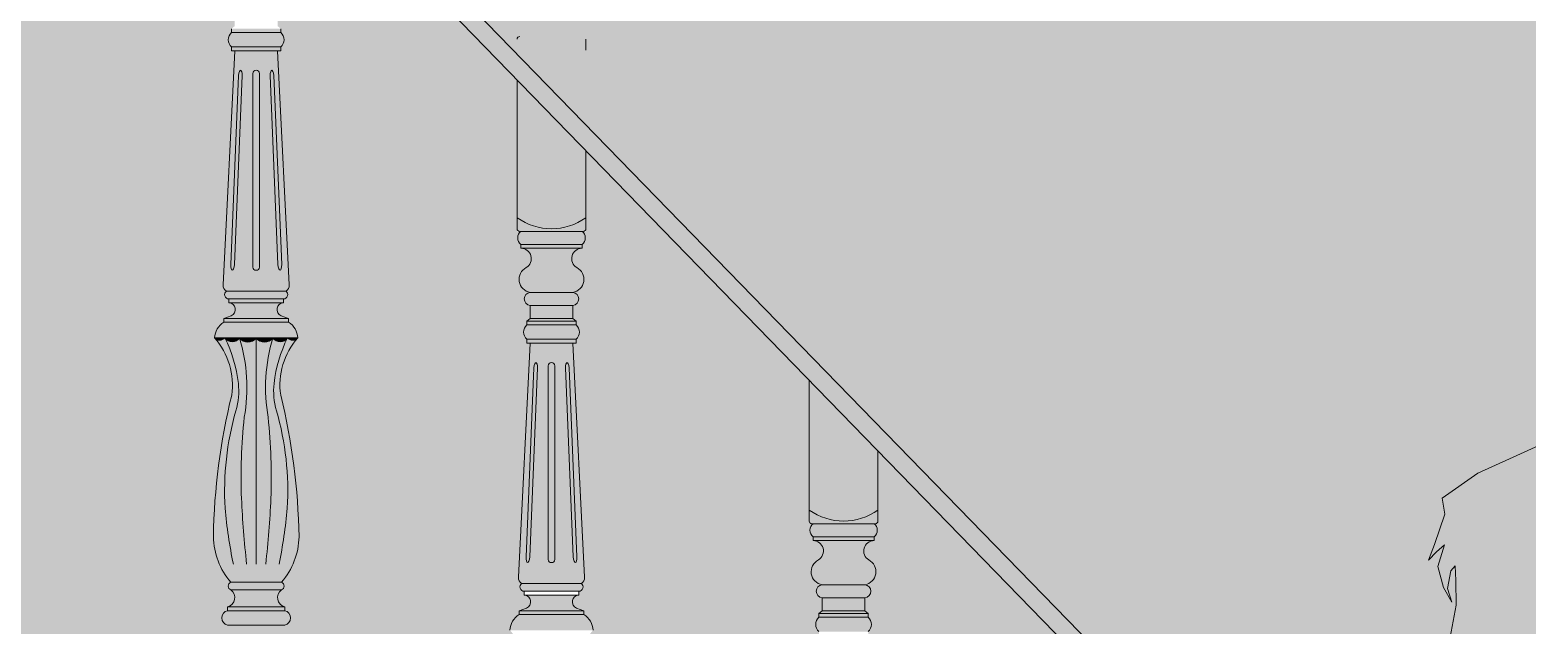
# Model space of a CAD drawing. Header units: millimetres. Extents: x -63086 to 144078, y -129912 to 13382.
# Drawn here: x 22436 to 23589, y -81997 to -81539 of the extents above; entities that cross this region are included whole.
import ezdxf

# ---------------------------------------------------------------- set-up
doc = ezdxf.new("R2010")
doc.units = ezdxf.units.MM
doc.layers.get('0').update_dxf_attribs({"lineweight": 0})
doc.layers.add('展開', color=7, linetype='Continuous', lineweight=9)
doc.layers.add('展開建具用', color=250, linetype='Continuous', lineweight=9)

# ---------------------------------------------------------------- blocks, each defined once
blk = doc.blocks.new('人物（CAD素材.com）362708f8')
at = {"color": 0, "linetype": 'ByBlock', "lineweight": -2}
blk.add_lwpolyline([(159.5, 1489.1), (154.1, 1517.9), (154.4, 1537), (154.7, 1548.3), (158, 1544.5), (160.8, 1530.9), (157.3, 1520.2), (163.8, 1531.5), (168.2, 1547.8), (163, 1564.5), (169.1, 1559), (175.3, 1552.5), (170.8, 1564.7), (162.8, 1588.1), (164.7, 1600.3), (137.2, 1619.5), (112.9, 1630.5), (90.3, 1640.9)], dxfattribs=at)

msp = doc.modelspace()

# ---------------------------------------------------------------- hatches: boundary and pattern name
at = {"layer": '展開', "ltscale": 10, "true_color": 0xfffefa}
h = msp.add_hatch(color=7, dxfattribs=at)
h.dxf.hatch_style = 1
h.paths.add_polyline_path([(24603.9614, -81193.2687), (22456.6197, -81193.2687), (23479.5963, -82243.856), (23479.5963, -82230.856), (23514.5963, -82230.856, -0.414213562), (23481.23, -82197.4898, -1), (23547.9625, -82197.4898, -0.414213562), (23514.5963, -82230.856), (23549.5963, -82230.856), (23549.5963, -82365.856), (23545.0963, -82365.856, -0.498106723), (23544.5963, -82378.856), (23544.5963, -82381.856), (23539.1793, -82381.856, 0.6902561), (23539.3313, -82395.7391, -0.730007218), (23541.0963, -82419.856, -0.485222215), (23538.0963, -82428.856), (23538.0963, -82438.856), (23540.0963, -82438.856), (23540.0963, -82441.856, -0.998715196), (23540.0963, -82451.856), (23540.0963, -82454.856), (23538.0963, -82454.856), (23547.0676, -82621.0144, -0.288479475), (23544.5963, -82625.856, -0.605941896), (23542.5963, -82637.856), (23542.5963, -82640.856), (23542.4213, -82640.856, 0.993688337), (23542.5088, -82654.6773), (23548.5963, -82657.856), (23548.5963, -82660.856, -0.28179273), (23558.5963, -82670.856, 0.279928939), (23542.9305, -82724.0675, -0.067708261), (23558.8186, -82797.7098, -0.257129416), (23536.0963, -82847.856, -0.124854202), (23540.9187, -82850.9128, -0.668459148), (23539.2872, -82854.856, 0.911131791), (23543.0963, -82867.6041), (23543.0963, -82871.856, -0.494902398), (23542.5963, -82882.856, -0.310364808), (23539.0323, -82934.7675, 0.520691509), (23544.0532, -82956.2907, -0.615620931), (23546.347, -82971.2942, -0.628855738), (23549.5963, -82972.856), (23549.5963, -83318.2687), (23553.9614, -83318.2687), (23558.9614, -83318.2687), (23558.9614, -83338.2687), (23553.9614, -83338.2687), (23553.9614, -83483.2687), (23628.9614, -83483.2687), (23628.9614, -81593.2687), (24278.9614, -81593.2687), (24278.9614, -83483.2687), (24603.9614, -83483.2687)])
h.paths.add_polyline_path([(21803.9614, -82093.2687), (21803.9614, -81193.2687), (20903.9614, -81193.2687), (20903.9614, -83483.2687), (21103.9614, -83483.2687), (21103.9614, -81593.2687), (21653.9614, -81593.2687), (21653.9614, -83483.2687), (21803.9614, -83483.2687)])
h.paths.add_polyline_path([(21803.9614, -82093.2687), (21803.9614, -83483.2687), (23385.6855, -83483.2687)])
h.paths.add_polyline_path([(22143.4803, -81369.6264, 0.219950707), (22130.3471, -81325.5599, -0.253138975), (22137.3471, -81313.5599), (22137.3471, -81310.5599), (22143.125, -81308.4619, 0.836440919), (22141.0676, -81298.5599), (22141.3471, -81298.5599), (22141.3471, -81295.5599, -0.707077339), (22139.3471, -81289.5599, -0.266936605), (22136.8555, -81285.1258), (22141.4297, -81193.2687), (21965.5733, -81193.2687, -0.02826957), (21970.2458, -81249.0558, -0.19783168), (21956.8471, -81288.5599, -0.666143593), (21956.8471, -81294.5599, 1.103693557), (21959.2663, -81310.5439, -0.822193086), (21959.3471, -81321.5599, -0.276896538), (21957.1565, -81361.1474, 0.457088822), (21961.3471, -81376.5599), (21961.3471, -81380.5599, -0.386418722), (21961.3471, -81393.5599), (21963.8471, -81393.5599), (21963.8471, -81743.2687), (21978.9614, -81743.2687), (21983.9614, -81743.2687), (21983.9614, -81763.2687), (21978.9614, -81763.2687), (21978.9614, -81968.2687), (22135.8471, -81968.2687), (22135.8471, -81618.5599), (22138.3471, -81618.5599, -0.386418722), (22138.3471, -81605.5599), (22138.3471, -81601.5599, 0.457088821), (22142.5377, -81586.1474, -0.276896538), (22140.3471, -81546.5599, -0.816063986), (22140.3471, -81535.5599), (22140.3471, -81532.5599, 0.63293171), (22142.8471, -81519.5599, -0.666143593), (22142.8471, -81513.5599, -0.19783168), (22129.4484, -81474.0558, -0.053316481)])
h.paths.add_polyline_path([(21910.8471, -81393.5599), (21913.3471, -81393.5599, -0.386418722), (21913.3471, -81380.5599), (21913.3471, -81376.5599, 0.457088821), (21917.5377, -81361.1474, -0.276896538), (21915.3471, -81321.5599, -0.816063986), (21915.3471, -81310.5599), (21915.3471, -81307.5599, 0.63293171), (21917.8471, -81294.5599, -0.666143593), (21917.8471, -81288.5599, -0.19783168), (21904.4484, -81249.0558, -0.02826957), (21909.1208, -81193.2687), (21803.9614, -81193.2687), (21803.9614, -81743.2687), (21910.8471, -81743.2687)])
h.paths.add_polyline_path([(22370.8471, -81329.5599), (22368.3471, -81329.5599), (22368.3471, -81326.5599, -0.453113965), (22368.3471, -81315.5599), (22368.3471, -81312.5599), (22370.8471, -81310.5599), (22370.8471, -81300.5599, -0.899460269), (22370.8471, -81290.5599, -0.719765596), (22367.9222, -81271.4593, 0.763217365), (22363.7359, -81256.5599), (22363.8471, -81256.5599), (22363.8471, -81253.5599, -0.498847435), (22363.8471, -81243.5599), (22360.8471, -81243.5599), (22360.8471, -81193.2687), (22183.2645, -81193.2687), (22187.8184, -81284.7182, -0.288479475), (22185.3471, -81289.5599, -0.707077339), (22183.3471, -81295.5599), (22183.3471, -81298.5599, 0.98649312), (22183.4868, -81308.8332), (22183.8641, -81309.2952), (22187.3471, -81310.5599), (22187.3471, -81313.5599, -0.253138975), (22194.3471, -81325.5599, 0.219950707), (22181.2139, -81369.6264, -0.053316481), (22195.2458, -81474.0558, -0.19783168), (22181.8471, -81513.5599, -0.666143593), (22181.8471, -81519.5599, 1.103693557), (22184.2663, -81535.5439, -0.822193086), (22184.3471, -81546.5599, -0.276896538), (22182.1565, -81586.1474, 0.457088821), (22186.3471, -81601.5599), (22186.3471, -81605.5599, -0.386418722), (22186.3471, -81618.5599), (22188.8471, -81618.5599), (22188.8471, -81968.2687), (22203.9614, -81968.2687), (22208.9614, -81968.2687), (22208.9614, -81988.2687), (22203.9614, -81988.2687), (22203.9614, -82193.2687), (22360.8471, -82193.2687), (22360.8471, -81843.5599), (22363.3471, -81843.5599, -0.386418722), (22363.3471, -81830.5599), (22363.3471, -81826.5599, 0.457088822), (22367.5377, -81811.1474, -0.276896538), (22365.3471, -81771.5599, -0.816063986), (22365.3471, -81760.5599), (22365.3471, -81757.5599, 0.63293171), (22367.8471, -81744.5599, -0.666143593), (22367.8471, -81738.5599, -0.19783168), (22354.4484, -81699.0558, -0.053316481), (22368.4803, -81594.6264, 0.219950707), (22355.3471, -81550.5599, -0.253138975), (22362.3471, -81538.5599), (22362.3471, -81535.5599), (22368.125, -81533.4619, 0.836440919), (22366.0676, -81523.5599), (22366.3471, -81523.5599), (22366.3471, -81520.5599, -0.707077339), (22364.3471, -81514.5599, -0.266936605), (22361.8555, -81510.1258)])
h.paths.add_polyline_path([(22584.8471, -81760.5599), (22590.625, -81758.4619, 0.836440919), (22588.5676, -81748.5599), (22588.8471, -81748.5599), (22588.8471, -81745.5599, -0.707077339), (22586.8471, -81739.5599, -0.266936605), (22584.3555, -81735.1258), (22593.3471, -81554.5599), (22590.8471, -81554.5599), (22590.8471, -81551.5599, -0.453113965), (22590.8471, -81540.5599), (22590.8471, -81537.5599), (22593.3471, -81535.5599), (22593.3471, -81525.5599, -0.899460269), (22593.3471, -81515.5599, -0.719765596), (22590.4222, -81496.4593, 0.763217365), (22586.2359, -81481.5599), (22586.3471, -81481.5599), (22586.3471, -81478.5599, -0.498847435), (22586.3471, -81468.5599), (22583.3471, -81468.5599), (22583.3471, -81343.4165), (22437.1453, -81193.2687), (22413.8471, -81193.2687), (22413.8471, -81243.5599), (22410.8471, -81243.5599, -0.498847435), (22410.8471, -81253.5599), (22410.8471, -81256.5599, 0.757752034), (22406.7719, -81271.4593, -0.719765596), (22403.8471, -81290.5599, -0.899460269), (22403.8471, -81300.5599), (22403.8471, -81310.5599), (22406.3471, -81312.5599), (22406.3471, -81315.5599, -0.453113965), (22406.3471, -81326.5599), (22406.3471, -81329.5599), (22403.8471, -81329.5599), (22412.8184, -81509.7182, -0.288479475), (22410.3471, -81514.5599, -0.707077339), (22408.3471, -81520.5599), (22408.3471, -81523.5599, 0.98649312), (22408.4868, -81533.8332), (22408.8641, -81534.2952), (22412.3471, -81535.5599), (22412.3471, -81538.5599, -0.253138975), (22419.3471, -81550.5599, 0.219950707), (22406.2139, -81594.6264, -0.053316481), (22420.2458, -81699.0558, -0.19783168), (22406.8471, -81738.5599, -0.666143593), (22406.8471, -81744.5599, 1.103693557), (22409.2663, -81760.5439, -0.822193086), (22409.3471, -81771.5599, -0.276896538), (22407.1565, -81811.1474, 0.457088821), (22411.3471, -81826.5599), (22411.3471, -81830.5599, -0.386418722), (22411.3471, -81843.5599), (22413.8471, -81843.5599), (22413.8471, -82193.2687), (22428.9614, -82193.2687), (22433.9614, -82193.2687), (22433.9614, -82213.2687), (22428.9614, -82213.2687), (22428.9614, -82418.2687), (22583.3471, -82418.2687), (22583.3471, -82068.5599), (22585.8471, -82068.5599, -0.386418722), (22585.8471, -82055.5599), (22585.8471, -82051.5599, 0.457088821), (22590.0377, -82036.1474, -0.276896538), (22587.8471, -81996.5599, -0.816063986), (22587.8471, -81985.5599), (22587.8471, -81982.5599, 0.63293171), (22590.3471, -81969.5599, -0.666143593), (22590.3471, -81963.5599, -0.19783168), (22576.9484, -81924.0558, -0.053316481), (22590.9803, -81819.6264, 0.219950707), (22577.8471, -81775.5599, -0.253138975), (22584.8471, -81763.5599)])
h.paths.add_polyline_path([(22818.4803, -82044.6264, 0.219950707), (22805.3471, -82000.5599, -0.253138975), (22812.3471, -81988.5599), (22812.3471, -81985.5599), (22818.125, -81983.4619, 0.836440919), (22816.0676, -81973.5599), (22816.3471, -81973.5599), (22816.3471, -81970.5599, -0.707077339), (22814.3471, -81964.5599, -0.266936605), (22811.8555, -81960.1258), (22820.8471, -81779.5599), (22818.3471, -81779.5599), (22818.3471, -81776.5599, -0.453113965), (22818.3471, -81765.5599), (22818.3471, -81762.5599), (22820.8471, -81760.5599), (22820.8471, -81750.5599, -0.899460269), (22820.8471, -81740.5599, -0.719765596), (22817.9222, -81721.4593, 0.763217365), (22813.7359, -81706.5599), (22813.8471, -81706.5599), (22813.8471, -81703.5599, -0.498847435), (22813.8471, -81693.5599), (22810.8471, -81693.5599), (22810.8471, -81577.0568), (22636.3471, -81397.847), (22636.3471, -81468.5599), (22633.3471, -81468.5599, -0.498847435), (22633.3471, -81478.5599), (22633.3471, -81481.5599, 0.757752034), (22629.2719, -81496.4593, -0.719765596), (22626.3471, -81515.5599, -0.899460269), (22626.3471, -81525.5599), (22626.3471, -81535.5599), (22628.8471, -81537.5599), (22628.8471, -81540.5599, -0.453113965), (22628.8471, -81551.5599), (22628.8471, -81554.5599), (22626.3471, -81554.5599), (22635.3184, -81734.7182, -0.288479475), (22632.8471, -81739.5599, -0.707077339), (22630.8471, -81745.5599), (22630.8471, -81748.5599, 0.98649312), (22630.9868, -81758.8332), (22631.3641, -81759.2952), (22634.8471, -81760.5599), (22634.8471, -81763.5599, -0.253138975), (22641.8471, -81775.5599, 0.219950707), (22628.7139, -81819.6264, -0.053316481), (22642.7458, -81924.0558, -0.19783168), (22629.3471, -81963.5599, -0.666143593), (22629.3471, -81969.5599, 1.103693557), (22631.7663, -81985.5439, -0.822193086), (22631.8471, -81996.5599, -0.276896538), (22629.6565, -82036.1474, 0.457088821), (22633.8471, -82051.5599), (22633.8471, -82055.5599, -0.386418722), (22633.8471, -82068.5599), (22636.3471, -82068.5599), (22636.3471, -82418.2687), (22653.9614, -82418.2687), (22658.9614, -82418.2687), (22658.9614, -82438.2687), (22653.9614, -82438.2687), (22653.9614, -82643.2687), (22810.8471, -82643.2687), (22810.8471, -82293.5599), (22813.3471, -82293.5599, -0.386418722), (22813.3471, -82280.5599), (22813.3471, -82276.5599, 0.457088822), (22817.5377, -82261.1474, -0.276896538), (22815.3471, -82221.5599, -0.816063986), (22815.3471, -82210.5599), (22815.3471, -82207.5599, 0.63293171), (22817.8471, -82194.5599, -0.666143593), (22817.8471, -82188.5599, -0.19783168), (22804.4484, -82149.0558, -0.053316481)], flags=17)
h.paths.add_polyline_path([(22859.3471, -82221.5599, -0.276896538), (22857.1565, -82261.1474, 0.457088821), (22861.3471, -82276.5599), (22861.3471, -82280.5599, -0.386418722), (22861.3471, -82293.5599), (22863.8471, -82293.5599), (22863.8471, -82643.2687), (22878.9614, -82643.2687), (22883.9614, -82643.2687), (22883.9614, -82663.2687), (22878.9614, -82663.2687), (22878.9614, -82868.2687), (23035.8471, -82868.2687), (23035.8471, -82518.5599), (23038.3471, -82518.5599, -0.386418722), (23038.3471, -82505.5599), (23038.3471, -82501.5599, 0.457088821), (23042.5377, -82486.1474, -0.276896538), (23040.3471, -82446.5599, -0.816063986), (23040.3471, -82435.5599), (23040.3471, -82432.5599, 0.63293171), (23042.8471, -82419.5599, -0.666143593), (23042.8471, -82413.5599, -0.19783168), (23029.4484, -82374.0558, -0.053316481), (23043.4803, -82269.6264, 0.219950707), (23030.3471, -82225.5599, -0.253138975), (23037.3471, -82213.5599), (23037.3471, -82210.5599), (23043.125, -82208.4619, 0.836440919), (23041.0676, -82198.5599), (23041.3471, -82198.5599), (23041.3471, -82195.5599, -0.707077339), (23039.3471, -82189.5599, -0.266936605), (23036.8555, -82185.1258), (23045.8471, -82004.5599), (23043.3471, -82004.5599), (23043.3471, -82001.5599, -0.453113965), (23043.3471, -81990.5599), (23043.3471, -81987.5599), (23045.8471, -81985.5599), (23045.8471, -81975.5599, -0.899460269), (23045.8471, -81965.5599, -0.719765596), (23042.9222, -81946.4593, 0.763217365), (23038.7359, -81931.5599), (23038.8471, -81931.5599), (23038.8471, -81928.5599, -0.498847435), (23038.8471, -81918.5599), (23035.8471, -81918.5599), (23035.8471, -81808.1297), (22863.8471, -81631.4873), (22863.8471, -81693.5599), (22860.8471, -81693.5599, -0.498847435), (22860.8471, -81703.5599), (22860.8471, -81706.5599, 0.757752034), (22856.7719, -81721.4593, -0.719765596), (22853.8471, -81740.5599, -0.899460269), (22853.8471, -81750.5599), (22853.8471, -81760.5599), (22856.3471, -81762.5599), (22856.3471, -81765.5599, -0.453113965), (22856.3471, -81776.5599), (22856.3471, -81779.5599), (22853.8471, -81779.5599), (22862.8184, -81959.7182, -0.288479475), (22860.3471, -81964.5599, -0.707077339), (22858.3471, -81970.5599), (22858.3471, -81973.5599, 0.98649312), (22858.4868, -81983.8332), (22858.8641, -81984.2952), (22862.3471, -81985.5599), (22862.3471, -81988.5599, -0.253138975), (22869.3471, -82000.5599, 0.219950707), (22856.2139, -82044.6264, -0.053316481), (22870.2458, -82149.0558, -0.19783168), (22856.8471, -82188.5599, -0.666143593), (22856.8471, -82194.5599, 1.103693557), (22859.2663, -82210.5439, -0.822193086)], flags=17)
h.paths.add_polyline_path([(23255.3471, -82450.5599, -0.253138975), (23262.3471, -82438.5599), (23262.3471, -82435.5599), (23268.125, -82433.4619, 0.836440919), (23266.0676, -82423.5599), (23266.3471, -82423.5599), (23266.3471, -82420.5599, -0.707077339), (23264.3471, -82414.5599, -0.266936605), (23261.8555, -82410.1258), (23270.8471, -82229.5599), (23268.3471, -82229.5599), (23268.3471, -82226.5599, -0.453113965), (23268.3471, -82215.5599), (23268.3471, -82212.5599), (23270.8471, -82210.5599), (23270.8471, -82200.5599, -0.899460269), (23270.8471, -82190.5599, -0.719765596), (23267.9222, -82171.4593, 0.763217365), (23263.7359, -82156.5599), (23263.8471, -82156.5599), (23263.8471, -82153.5599, -0.498847435), (23263.8471, -82143.5599), (23260.8471, -82143.5599), (23260.8471, -82039.2026), (23088.8471, -81862.5602), (23088.8471, -81918.5599), (23085.8471, -81918.5599, -0.498847435), (23085.8471, -81928.5599), (23085.8471, -81931.5599, 0.757752034), (23081.7719, -81946.4593, -0.719765596), (23078.8471, -81965.5599, -0.899460269), (23078.8471, -81975.5599), (23078.8471, -81985.5599), (23081.3471, -81987.5599), (23081.3471, -81990.5599, -0.453113965), (23081.3471, -82001.5599), (23081.3471, -82004.5599), (23078.8471, -82004.5599), (23087.8184, -82184.7182, -0.288479475), (23085.3471, -82189.5599, -0.707077339), (23083.3471, -82195.5599), (23083.3471, -82198.5599, 0.98649312), (23083.4868, -82208.8332), (23083.8641, -82209.2952), (23087.3471, -82210.5599), (23087.3471, -82213.5599, -0.253138975), (23094.3471, -82225.5599, 0.219950707), (23081.2139, -82269.6264, -0.053316481), (23095.2458, -82374.0558, -0.19783168), (23081.8471, -82413.5599, -0.666143593), (23081.8471, -82419.5599, 1.103693557), (23084.2663, -82435.5439, -0.822193086), (23084.3471, -82446.5599, -0.276896538), (23082.1565, -82486.1474, 0.457088821), (23086.3471, -82501.5599), (23086.3471, -82505.5599, -0.386418722), (23086.3471, -82518.5599), (23088.8471, -82518.5599), (23088.8471, -82868.2687), (23103.9614, -82868.2687), (23108.9614, -82868.2687), (23108.9614, -82888.2687), (23103.9614, -82888.2687), (23103.9614, -83093.2687), (23260.8471, -83093.2687), (23260.8471, -82743.5599), (23263.3471, -82743.5599, -0.386418722), (23263.3471, -82730.5599), (23263.3471, -82726.5599, 0.457088821), (23267.5377, -82711.1474, -0.276896538), (23265.3471, -82671.5599, -0.816063986), (23265.3471, -82660.5599), (23265.3471, -82657.5599, 0.63293171), (23267.8471, -82644.5599, -0.666143593), (23267.8471, -82638.5599, -0.19783168), (23254.4484, -82599.0558, -0.053316481), (23268.4803, -82494.6264, 0.219950707)], flags=17)
h.paths.add_polyline_path([(23558.5963, -82670.856, 0.346647094), (23545.429, -82660.4805), (23480.5963, -82657.856), (23489.6163, -82654.0243, 0.807023481), (23486.5963, -82640.856), (23486.5963, -82637.856, -0.605941896), (23484.5963, -82625.856, -0.269179165), (23482.1053, -82621.3793), (23491.0963, -82454.856), (23489.0963, -82454.856), (23489.0963, -82451.856, -0.998715196), (23489.0963, -82441.856), (23489.0963, -82438.856), (23491.0963, -82438.856), (23491.0963, -82428.856, -0.485222215), (23488.0963, -82419.856, -0.730007218), (23489.8613, -82395.7391, 0.6902561), (23490.0133, -82381.856), (23484.5963, -82381.856), (23484.5963, -82378.856, -0.539979529), (23482.9513, -82365.3271, -0.653443084), (23479.5963, -82363.856), (23479.5963, -82263.856), (23313.8471, -82093.6331), (23313.8471, -82143.5599), (23310.8471, -82143.5599, -0.498847435), (23310.8471, -82153.5599), (23310.8471, -82156.5599, 0.757752034), (23306.7719, -82171.4593, -0.719765596), (23303.8471, -82190.5599, -0.899460269), (23303.8471, -82200.5599), (23303.8471, -82210.5599), (23306.3471, -82212.5599), (23306.3471, -82215.5599, -0.453113965), (23306.3471, -82226.5599), (23306.3471, -82229.5599), (23303.8471, -82229.5599), (23312.8184, -82409.7182, -0.288479475), (23310.3471, -82414.5599, -0.707077339), (23308.3471, -82420.5599), (23308.3471, -82423.5599, 0.98649312), (23308.4868, -82433.8332), (23308.8641, -82434.2952), (23312.3471, -82435.5599), (23312.3471, -82438.5599, -0.253138975), (23319.3471, -82450.5599, 0.219950707), (23306.2139, -82494.6264, -0.053316481), (23320.2458, -82599.0558, -0.19783168), (23306.8471, -82638.5599, -0.666143593), (23306.8471, -82644.5599, 1.103693557), (23309.2663, -82660.5439, -0.822193086), (23309.3471, -82671.5599, -0.276896538), (23307.1565, -82711.1474, 0.457088821), (23311.3471, -82726.5599), (23311.3471, -82730.5599, -0.386418722), (23311.3471, -82743.5599), (23313.8471, -82743.5599), (23313.8471, -83093.2687), (23328.9614, -83093.2687), (23333.9614, -83093.2687), (23333.9614, -83113.2687), (23328.9614, -83113.2687), (23328.9614, -83318.2687), (23479.5963, -83318.2687), (23479.5963, -82970.856), (23483.5963, -82970.856, -0.526090252), (23484.0963, -82956.856), (23484.0963, -82952.856, 0.414290206), (23490.1603, -82934.7675, -0.310364808), (23486.5963, -82882.856, -0.494902398), (23486.0963, -82871.856), (23486.0963, -82867.6041, 0.911131791), (23489.9054, -82854.856, -0.668459148), (23488.2739, -82850.9128, -0.124854202), (23493.0963, -82847.856), (23536.0963, -82847.856, 0.256708354), (23558.8255, -82797.7997, 0.067789294), (23542.9305, -82724.0675, -0.279928939)], flags=17)
at = {"layer": '展開建具用', "ltscale": 10, "true_color": 0xeeb97c, "transparency": 33554687}
h = msp.add_hatch(color=31, dxfattribs=at)
h.dxf.hatch_style = 1
h.paths.add_polyline_path([(22456.6197, -81193.2687), (22437.1453, -81193.2687), (23479.5963, -82263.856), (23479.5963, -82243.856)])
at = {"layer": '展開建具用', "ltscale": 10, "true_color": 0xe9a353, "transparency": 33554687}
h = msp.add_hatch(color=33, dxfattribs=at)
h.dxf.hatch_style = 1
h.paths.add_polyline_path([(22628.8471, -81537.5599), (22590.8471, -81537.5599), (22590.8471, -81540.5599), (22628.8471, -81540.5599)])
h = msp.add_hatch(color=33, dxfattribs=at)
h.dxf.hatch_style = 1
h.paths.add_polyline_path([(22628.8471, -81540.5599), (22590.8471, -81540.5599, 0.453113965), (22590.8471, -81551.5599), (22628.8471, -81551.5599, 0.453113965)])
h = msp.add_hatch(color=33, dxfattribs=at)
h.dxf.hatch_style = 1
h.paths.add_polyline_path([(22628.8471, -81551.5599), (22590.8471, -81551.5599), (22590.8471, -81554.5599), (22628.8471, -81554.5599)])
h = msp.add_hatch(color=33, dxfattribs=at)
h.dxf.hatch_style = 1
h.paths.add_polyline_path([(22626.3471, -81554.5599), (22593.3471, -81554.5599), (22584.3758, -81734.7182, 0.288479475), (22586.8471, -81739.5599), (22632.8471, -81739.5599, 0.288479475), (22635.3184, -81734.7182)])
edge = h.paths.add_edge_path(flags=16)
edge.add_ellipse((22627.8575, -81717.3669), major_axis=(-0.4614, 6.1685), ratio=0.251565095, start_angle=105.095602, end_angle=254.0677203, ccw=False)
edge.add_line((22626.4794, -81719.0855), (22620.5697, -81573.7102))
edge.add_ellipse((22622.4828, -81579.2374), major_axis=(-0.7234, 9.623), ratio=0.19097604, start_angle=-54.7686066, end_angle=54.1253524, ccw=False)
edge.add_line((22623.5666, -81573.5733), (22629.4763, -81718.9486))
h.paths.add_polyline_path([(22607.3471, -81721.0599), (22607.3471, -81572.0599, -1), (22612.3471, -81572.0599), (22612.3471, -81721.0599, -1)], flags=16)
edge = h.paths.add_edge_path(flags=16)
edge.add_ellipse((22591.8367, -81717.3669), major_axis=(0.4614, 6.1685), ratio=0.251565095, start_angle=105.9322797, end_angle=254.904398, ccw=False)
edge.add_line((22590.2178, -81718.9486), (22596.1276, -81573.5733))
edge.add_ellipse((22597.2114, -81579.2374), major_axis=(0.7234, 9.623), ratio=0.19097604, start_angle=305.8746476, end_angle=414.7686066, ccw=False)
edge.add_line((22599.1244, -81573.7102), (22593.2147, -81719.0855))
h = msp.add_hatch(color=33, dxfattribs=at)
h.dxf.hatch_style = 1
edge = h.paths.add_edge_path()
edge.add_ellipse((22597.2114, -81579.2374), major_axis=(0.7234, 9.623), ratio=0.19097604, start_angle=305.8746476, end_angle=414.7686066)
edge.add_line((22596.1276, -81573.5733), (22590.2178, -81718.9486))
edge.add_ellipse((22591.8367, -81717.3669), major_axis=(0.4614, 6.1685), ratio=0.251565095, start_angle=105.9322797, end_angle=254.904398)
edge.add_line((22593.2147, -81719.0855), (22599.1244, -81573.7102))
h = msp.add_hatch(color=33, dxfattribs=at)
h.dxf.hatch_style = 1
h.paths.add_polyline_path([(22612.3471, -81572.0599, 1), (22607.3471, -81572.0599), (22607.3471, -81721.0599, 1), (22612.3471, -81721.0599)])
h = msp.add_hatch(color=33, dxfattribs=at)
h.dxf.hatch_style = 1
edge = h.paths.add_edge_path()
edge.add_ellipse((22622.4828, -81579.2374), major_axis=(-0.7234, 9.623), ratio=0.19097604, start_angle=-54.7686066, end_angle=54.1253524)
edge.add_line((22620.5697, -81573.7102), (22626.4794, -81719.0855))
edge.add_ellipse((22627.8575, -81717.3669), major_axis=(-0.4614, 6.1685), ratio=0.251565095, start_angle=105.095602, end_angle=254.0677203)
edge.add_line((22629.4763, -81718.9486), (22623.5666, -81573.5733))
h = msp.add_hatch(color=33, dxfattribs=at)
h.dxf.hatch_style = 1
h.paths.add_polyline_path([(22863.8471, -81631.4873), (22810.8471, -81577.0568), (22810.8471, -81683.0459, 0.321280105), (22863.8471, -81683.0459)])
h = msp.add_hatch(color=33, dxfattribs=at)
h.dxf.hatch_style = 1
h.paths.add_polyline_path([(22810.8471, -81683.0459), (22810.8471, -81691.5599, 0.414213562), (22812.8471, -81693.5599), (22861.8471, -81693.5599, 0.414213562), (22863.8471, -81691.5599), (22863.8471, -81683.0459, -0.321280105)])
h = msp.add_hatch(color=33, dxfattribs=at)
h.dxf.hatch_style = 1
h.paths.add_polyline_path([(22860.8471, -81693.5599), (22813.8471, -81693.5599, 0.498847435), (22813.8471, -81703.5599), (22860.8471, -81703.5599, 0.498847435)])
h = msp.add_hatch(color=33, dxfattribs=at)
h.dxf.hatch_style = 1
h.paths.add_polyline_path([(22856.7719, -81721.4593, -0.757752034), (22860.8471, -81706.5599), (22813.8471, -81706.5599, -0.757752034), (22817.9222, -81721.4593, 0.719765596), (22820.8471, -81740.5599), (22853.8471, -81740.5599, 0.719765596)])
h = msp.add_hatch(color=33, dxfattribs=at)
h.dxf.hatch_style = 1
h.paths.add_polyline_path([(22860.8471, -81703.5599), (22813.8471, -81703.5599), (22813.8471, -81706.5599), (22860.8471, -81706.5599)])
at = {"layer": '展開建具用', "ltscale": 10, "true_color": 0x9c5e31, "transparency": 33554687}
h = msp.add_hatch(dxfattribs=at)
h.set_pattern_fill('AR-RROOF', color=25, scale=0.46)
h.set_pattern_definition([(0, (702.821, -322.418), (25.7048, 11.684), [175.26, -23.368, 58.42, -11.684]), (0, (718.36, -316.576), (-11.684, 15.53972), [35.052, -3.85572, 70.104, -8.763]), (0, (708.663, -312.486), (60.7568, 7.82828), [93.472, -16.3576, 46.736, -11.684])])
h.paths.add_polyline_path([(21983.9614, -81743.2687), (21978.9614, -81743.2687), (21962.8863, -81743.2687, -0.137458105), (21961.8471, -81743.5599), (21912.8471, -81743.5599, -0.137458105), (21911.8078, -81743.2687), (21803.9614, -81743.2687), (21803.9614, -81763.2687), (21983.9614, -81763.2687)])
h.paths.add_polyline_path([(22208.9614, -81968.2687), (22203.9614, -81968.2687), (22187.8863, -81968.2687, -0.137458105), (22186.8471, -81968.5599), (22137.8471, -81968.5599, -0.137458105), (22136.8078, -81968.2687), (21978.9614, -81968.2687), (21978.9614, -81988.2687), (22208.9614, -81988.2687)])
h.paths.add_polyline_path([(22433.9614, -82193.2687), (22428.9614, -82193.2687), (22412.8863, -82193.2687, -0.137458105), (22411.8471, -82193.5599), (22362.8471, -82193.5599, -0.137458105), (22361.8078, -82193.2687), (22203.9614, -82193.2687), (22203.9614, -82213.2687), (22433.9614, -82213.2687)])
h.paths.add_polyline_path([(22658.9614, -82418.2687), (22653.9614, -82418.2687), (22635.3863, -82418.2687, -0.137458105), (22634.3471, -82418.5599), (22585.3471, -82418.5599, -0.137458105), (22584.3078, -82418.2687), (22428.9614, -82418.2687), (22428.9614, -82438.2687), (22658.9614, -82438.2687)])
h.paths.add_polyline_path([(22883.9614, -82643.2687), (22878.9614, -82643.2687), (22862.8863, -82643.2687, -0.137458105), (22861.8471, -82643.5599), (22812.8471, -82643.5599, -0.137458105), (22811.8078, -82643.2687), (22653.9614, -82643.2687), (22653.9614, -82663.2687), (22883.9614, -82663.2687)])
h.paths.add_polyline_path([(23108.9614, -82868.2687), (23103.9614, -82868.2687), (23087.8863, -82868.2687, -0.137458105), (23086.8471, -82868.5599), (23037.8471, -82868.5599, -0.137458105), (23036.8078, -82868.2687), (22878.9614, -82868.2687), (22878.9614, -82888.2687), (23108.9614, -82888.2687)])
h.paths.add_polyline_path([(23333.9614, -83093.2687), (23328.9614, -83093.2687), (23312.8863, -83093.2687, -0.137458105), (23311.8471, -83093.5599), (23262.8471, -83093.5599, -0.137458105), (23261.8078, -83093.2687), (23103.9614, -83093.2687), (23103.9614, -83113.2687), (23333.9614, -83113.2687)])
h.paths.add_polyline_path([(23558.9614, -83318.2687), (23553.9614, -83318.2687), (23328.9614, -83318.2687), (23328.9614, -83338.2687), (23558.9614, -83338.2687)])
at = {"layer": '展開建具用', "ltscale": 10, "true_color": 0xe9a353, "transparency": 33554687}
h = msp.add_hatch(color=33, dxfattribs=at)
h.dxf.hatch_style = 1
h.paths.add_polyline_path([(22632.8471, -81739.5599), (22586.8471, -81739.5599, 0.707077339), (22588.8471, -81745.5599), (22630.8471, -81745.5599, 0.707077339)])
h = msp.add_hatch(color=33, dxfattribs=at)
h.dxf.hatch_style = 1
h.paths.add_polyline_path([(22630.8471, -81745.5599), (22588.8471, -81745.5599), (22588.8471, -81748.5599), (22630.8471, -81748.5599)])
h = msp.add_hatch(color=33, dxfattribs=at)
h.dxf.hatch_style = 1
h.paths.add_polyline_path([(22853.8471, -81740.5599), (22820.8471, -81740.5599, 0.899460269), (22820.8471, -81750.5599), (22853.8471, -81750.5599, 0.899460269)])
h = msp.add_hatch(color=33, dxfattribs=at)
h.dxf.hatch_style = 1
h.paths.add_polyline_path([(22630.8471, -81748.5599), (22588.8471, -81748.5599, -0.81358698), (22590.625, -81758.4619), (22584.8471, -81760.5599), (22634.8471, -81760.5599), (22629.0692, -81758.4619, -0.81358698)])
h = msp.add_hatch(color=33, dxfattribs=at)
h.dxf.hatch_style = 1
h.paths.add_polyline_path([(22853.8471, -81750.5599), (22820.8471, -81750.5599), (22820.8471, -81760.5599), (22853.8471, -81760.5599)])
h = msp.add_hatch(color=33, dxfattribs=at)
h.dxf.hatch_style = 1
h.paths.add_polyline_path([(22634.8471, -81763.5599), (22584.8471, -81763.5599, 0.253138975), (22577.8471, -81775.5599), (22641.8471, -81775.5599, 0.253138975)])
h = msp.add_hatch(color=33, dxfattribs=at)
h.dxf.hatch_style = 1
h.paths.add_polyline_path([(22634.8471, -81760.5599), (22584.8471, -81760.5599), (22584.8471, -81763.5599), (22634.8471, -81763.5599)])
h = msp.add_hatch(color=33, dxfattribs=at)
h.dxf.hatch_style = 1
h.paths.add_polyline_path([(22856.3471, -81765.5599), (22818.3471, -81765.5599, 0.453113965), (22818.3471, -81776.5599), (22856.3471, -81776.5599, 0.453113965)])
h = msp.add_hatch(color=33, dxfattribs=at)
h.dxf.hatch_style = 1
h.paths.add_polyline_path([(22853.8471, -81760.5599), (22820.8471, -81760.5599), (22818.3471, -81762.5599), (22856.3471, -81762.5599)])
h = msp.add_hatch(color=33, dxfattribs=at)
h.dxf.hatch_style = 1
h.paths.add_polyline_path([(22856.3471, -81762.5599), (22818.3471, -81762.5599), (22818.3471, -81765.5599), (22856.3471, -81765.5599)])
h = msp.add_hatch(color=33, dxfattribs=at)
h.dxf.hatch_style = 1
h.paths.add_polyline_path([(22622.731, -81775.5599, -0.522094305), (22609.8471, -81775.5599, -0.522094305), (22596.9631, -81775.5599, -0.554947577), (22585.7382, -81775.5599, -0.447857119), (22577.8471, -81775.5599, -0.219950707), (22590.9803, -81819.6264, 0.055596401), (22576.8471, -81928.5599, 0.176543359), (22590.3471, -81963.5599), (22629.3471, -81963.5599, 0.176543359), (22642.8471, -81928.5599, 0.055596401), (22628.7139, -81819.6264, -0.219950707), (22641.8471, -81775.5599, -0.447857119), (22633.9559, -81775.5599, -0.554947577)])
h = msp.add_hatch(color=33, dxfattribs=at)
h.dxf.hatch_style = 1
h.paths.add_polyline_path([(22585.7382, -81775.5599), (22577.8471, -81775.5599, 0.447857119)], flags=17)
h = msp.add_hatch(color=33, dxfattribs=at)
h.dxf.hatch_style = 1
h.paths.add_polyline_path([(22596.9631, -81775.5599), (22585.7382, -81775.5599, 0.554947577)], flags=17)
h = msp.add_hatch(color=33, dxfattribs=at)
h.dxf.hatch_style = 1
h.paths.add_polyline_path([(22609.8471, -81775.5599), (22596.9631, -81775.5599, 0.522094305)], flags=17)
h = msp.add_hatch(color=33, dxfattribs=at)
h.dxf.hatch_style = 1
h.paths.add_polyline_path([(22622.731, -81775.5599), (22609.8471, -81775.5599, 0.522094305)], flags=17)
h = msp.add_hatch(color=33, dxfattribs=at)
h.dxf.hatch_style = 1
h.paths.add_polyline_path([(22633.9559, -81775.5599), (22622.731, -81775.5599, 0.554947577)], flags=17)
h = msp.add_hatch(color=33, dxfattribs=at)
h.dxf.hatch_style = 1
h.paths.add_polyline_path([(22641.8471, -81775.5599), (22633.9559, -81775.5599, 0.447857119)], flags=17)
h = msp.add_hatch(color=33, dxfattribs=at)
h.dxf.hatch_style = 1
h.paths.add_polyline_path([(22853.8471, -81779.5599), (22820.8471, -81779.5599), (22811.8758, -81959.7182, 0.288479475), (22814.3471, -81964.5599), (22860.3471, -81964.5599, 0.288479475), (22862.8184, -81959.7182)])
h.paths.add_polyline_path([(22834.8471, -81946.0599), (22834.8471, -81797.0599, -1), (22839.8471, -81797.0599), (22839.8471, -81946.0599, -1)], flags=16)
edge = h.paths.add_edge_path(flags=16)
edge.add_ellipse((22855.3575, -81942.3669), major_axis=(-0.4614, 6.1685), ratio=0.251565095, start_angle=105.095602, end_angle=254.0677203, ccw=False)
edge.add_line((22853.9794, -81944.0855), (22848.0697, -81798.7102))
edge.add_ellipse((22849.9828, -81804.2374), major_axis=(-0.7234, 9.623), ratio=0.19097604, start_angle=-54.7686066, end_angle=54.1253524, ccw=False)
edge.add_line((22851.0666, -81798.5733), (22856.9763, -81943.9486))
edge = h.paths.add_edge_path(flags=16)
edge.add_ellipse((22819.3367, -81942.3669), major_axis=(0.4614, 6.1685), ratio=0.251565095, start_angle=105.9322797, end_angle=254.904398, ccw=False)
edge.add_line((22817.7178, -81943.9486), (22823.6276, -81798.5733))
edge.add_ellipse((22824.7114, -81804.2374), major_axis=(0.7234, 9.623), ratio=0.19097604, start_angle=305.8746476, end_angle=414.7686066, ccw=False)
edge.add_line((22826.6244, -81798.7102), (22820.7147, -81944.0855))
h = msp.add_hatch(color=33, dxfattribs=at)
h.dxf.hatch_style = 1
h.paths.add_polyline_path([(22856.3471, -81776.5599), (22818.3471, -81776.5599), (22818.3471, -81779.5599), (22856.3471, -81779.5599)])
h = msp.add_hatch(color=33, dxfattribs=at)
h.dxf.hatch_style = 1
edge = h.paths.add_edge_path()
edge.add_ellipse((22824.7114, -81804.2374), major_axis=(0.7234, 9.623), ratio=0.19097604, start_angle=305.8746476, end_angle=414.7686066)
edge.add_line((22823.6276, -81798.5733), (22817.7178, -81943.9486))
edge.add_ellipse((22819.3367, -81942.3669), major_axis=(0.4614, 6.1685), ratio=0.251565095, start_angle=105.9322797, end_angle=254.904398)
edge.add_line((22820.7147, -81944.0855), (22826.6244, -81798.7102))
h = msp.add_hatch(color=33, dxfattribs=at)
h.dxf.hatch_style = 1
h.paths.add_polyline_path([(22839.8471, -81797.0599, 1), (22834.8471, -81797.0599), (22834.8471, -81946.0599, 1), (22839.8471, -81946.0599)])
h = msp.add_hatch(color=33, dxfattribs=at)
h.dxf.hatch_style = 1
edge = h.paths.add_edge_path()
edge.add_ellipse((22849.9828, -81804.2374), major_axis=(-0.7234, 9.623), ratio=0.19097604, start_angle=-54.7686066, end_angle=54.1253524)
edge.add_line((22848.0697, -81798.7102), (22853.9794, -81944.0855))
edge.add_ellipse((22855.3575, -81942.3669), major_axis=(-0.4614, 6.1685), ratio=0.251565095, start_angle=105.095602, end_angle=254.0677203)
edge.add_line((22856.9763, -81943.9486), (22851.0666, -81798.5733))
h = msp.add_hatch(color=33, dxfattribs=at)
h.dxf.hatch_style = 1
h.paths.add_polyline_path([(23088.8471, -81862.5602), (23035.8471, -81808.1297), (23035.8471, -81908.0459, 0.321280105), (23088.8471, -81908.0459)])
h = msp.add_hatch(color=33, dxfattribs=at)
h.dxf.hatch_style = 1
h.paths.add_polyline_path([(23035.8471, -81908.0459), (23035.8471, -81916.5599, 0.414213562), (23037.8471, -81918.5599), (23038.8471, -81918.5599), (23086.8471, -81918.5599, 0.414213562), (23088.8471, -81916.5599), (23088.8471, -81908.0459, -0.321280105)])
h = msp.add_hatch(color=33, dxfattribs=at)
h.dxf.hatch_style = 1
h.paths.add_polyline_path([(23085.8471, -81918.5599), (23038.8471, -81918.5599, 0.498847435), (23038.8471, -81928.5599), (23085.8471, -81928.5599, 0.498847435)])
h = msp.add_hatch(color=33, dxfattribs=at)
h.dxf.hatch_style = 1
h.paths.add_polyline_path([(23081.7719, -81946.4593, -0.757752034), (23085.8471, -81931.5599), (23038.8471, -81931.5599), (23038.7359, -81931.5599, -0.763217365), (23042.9222, -81946.4593, 0.719765596), (23045.8471, -81965.5599), (23078.8471, -81965.5599, 0.719765596)])
h = msp.add_hatch(color=33, dxfattribs=at)
h.dxf.hatch_style = 1
h.paths.add_polyline_path([(23085.8471, -81928.5599), (23038.8471, -81928.5599), (23038.8471, -81931.5599), (23085.8471, -81931.5599)])
h = msp.add_hatch(color=33, dxfattribs=at)
h.dxf.hatch_style = 1
h.paths.add_polyline_path([(22629.3471, -81963.5599), (22590.3471, -81963.5599, 0.666143593), (22590.3471, -81969.5599), (22629.3471, -81969.5599, 0.666143593)])
h = msp.add_hatch(color=33, dxfattribs=at)
h.dxf.hatch_style = 1
h.paths.add_polyline_path([(22860.3471, -81964.5599), (22814.3471, -81964.5599, 0.72075922), (22816.4687, -81970.5599), (22858.3471, -81970.5599, 0.707077339)])
h = msp.add_hatch(color=33, dxfattribs=at)
h.dxf.hatch_style = 1
h.paths.add_polyline_path([(23078.8471, -81965.5599), (23045.8471, -81965.5599, 0.899460269), (23045.8471, -81975.5599), (23078.8471, -81975.5599, 0.899460269)])
h = msp.add_hatch(color=33, dxfattribs=at)
h.dxf.hatch_style = 1
h.paths.add_polyline_path([(22629.3471, -81969.5599), (22590.3471, -81969.5599, -0.63293171), (22587.8471, -81982.5599), (22631.8471, -81982.5599, -0.63293171)])
h = msp.add_hatch(color=33, dxfattribs=at)
h.dxf.hatch_style = 1
h.paths.add_polyline_path([(22858.3471, -81973.5599), (22816.3471, -81973.5599, -0.81358698), (22818.125, -81983.4619), (22812.3471, -81985.5599), (22862.3471, -81985.5599), (22856.8995, -81983.5819, -0.842420315)])
h = msp.add_hatch(color=33, dxfattribs=at)
h.dxf.hatch_style = 1
h.paths.add_polyline_path([(23078.8471, -81975.5599), (23045.8471, -81975.5599), (23045.8471, -81985.5599), (23078.8471, -81985.5599)])
h = msp.add_hatch(color=33, dxfattribs=at)
h.dxf.hatch_style = 1
h.paths.add_polyline_path([(22631.8471, -81985.5599), (22587.8471, -81985.5599, 0.816063986), (22587.8471, -81996.5599), (22631.8471, -81996.5599, 0.816063986)])
h = msp.add_hatch(color=33, dxfattribs=at)
h.dxf.hatch_style = 1
h.paths.add_polyline_path([(22631.8471, -81982.5599), (22587.8471, -81982.5599), (22587.8471, -81985.5599), (22631.8471, -81985.5599)])
h = msp.add_hatch(color=33, dxfattribs=at)
h.dxf.hatch_style = 1
h.paths.add_polyline_path([(22862.3471, -81988.5599), (22812.3471, -81988.5599, 0.253138975), (22805.3471, -82000.5599), (22813.2382, -82000.5599), (22824.4631, -82000.5599), (22837.3471, -82000.5599), (22850.231, -82000.5599), (22861.4559, -82000.5599), (22869.3471, -82000.5599, 0.253138975)])
h = msp.add_hatch(color=33, dxfattribs=at)
h.dxf.hatch_style = 1
h.paths.add_polyline_path([(22862.3471, -81985.5599), (22812.3471, -81985.5599), (22812.3471, -81988.5599), (22862.3471, -81988.5599)])
h = msp.add_hatch(color=33, dxfattribs=at)
h.dxf.hatch_style = 1
h.paths.add_polyline_path([(23078.8471, -81985.5599), (23045.8471, -81985.5599), (23043.3471, -81987.5599), (23081.3471, -81987.5599)])
h = msp.add_hatch(color=33, dxfattribs=at)
h.dxf.hatch_style = 1
h.paths.add_polyline_path([(23081.3471, -81987.5599), (23043.3471, -81987.5599), (23043.3471, -81990.5599), (23081.3471, -81990.5599)])
h = msp.add_hatch(color=33, dxfattribs=at)
h.dxf.hatch_style = 1
h.paths.add_polyline_path([(22631.8471, -81996.5599), (22587.8471, -81996.5599, 0.276485728), (22590.0047, -82036.0986, -0.45877347), (22585.8471, -82051.5599), (22633.8471, -82051.5599, -0.45877347), (22629.6894, -82036.0986, 0.276485728)])
h = msp.add_hatch(color=33, dxfattribs=at)
h.dxf.hatch_style = 1
h.paths.add_polyline_path([(23081.3471, -81990.5599), (23043.3471, -81990.5599, 0.453113965), (23043.3471, -82001.5599), (23081.3471, -82001.5599, 0.453113965)])

# ---------------------------------------------------------------- linework, layer by layer
at = {"layer": '展開建具用', "ltscale": 10}
for p, q in [((23479.5963, -82263.856), (22437.1453, -81193.2687)), ((23479.5963, -82243.856), (22456.6197, -81193.2687)), ((22590.8471, -81540.5599), (22590.8471, -81537.5599)), ((22628.8471, -81540.5599), (22628.8471, -81537.5599)), ((22590.8471, -81540.5599), (22628.8471, -81540.5599)), ((22590.8471, -81551.5599), (22628.8471, -81551.5599)), ((22590.8471, -81554.5599), (22590.8471, -81551.5599)), ((22628.8471, -81554.5599), (22628.8471, -81551.5599)), ((22863.8471, -81554.0738), (22863.8471, -81545.5599)), ((22593.3471, -81554.5599), (22584.3758, -81734.7182)), ((22590.8471, -81554.5599), (22628.8471, -81554.5599)), ((22626.3471, -81554.5599), (22635.3184, -81734.7182)), ((22596.1276, -81573.5733), (22590.2178, -81718.9486)), ((22599.1244, -81573.7102), (22593.2147, -81719.0855)), ((22607.3471, -81572.0599), (22607.3471, -81721.0599)), ((22612.3471, -81572.0599), (22612.3471, -81721.0599)), ((22620.5697, -81573.7102), (22626.4794, -81719.0855)), ((22623.5666, -81573.5733), (22629.4763, -81718.9486)), ((22810.8471, -81691.5599), (22810.8471, -81577.0568)), ((22863.8471, -81691.5599), (22863.8471, -81631.4873)), ((22861.8471, -81693.5599), (22812.8471, -81693.5599)), ((22860.8471, -81703.5599), (22813.8471, -81703.5599)), ((22813.8471, -81706.5599), (22813.8471, -81703.5599)), ((22860.8471, -81706.5599), (22813.8471, -81706.5599)), ((22860.8471, -81706.5599), (22860.8471, -81703.5599)), ((22632.8471, -81739.5599), (22586.8471, -81739.5599)), ((22630.8471, -81745.5599), (22588.8471, -81745.5599)), ((22588.8471, -81745.5599), (22588.8471, -81748.5599)), ((22630.8471, -81745.5599), (22630.8471, -81748.5599)), ((22853.8471, -81740.5599), (22820.8471, -81740.5599)), ((22584.8471, -81760.5599), (22590.625, -81758.4619)), ((22630.8471, -81748.5599), (22588.8471, -81748.5599)), ((22634.8471, -81760.5599), (22629.0692, -81758.4619)), ((22853.8471, -81750.5599), (22820.8471, -81750.5599)), ((22820.8471, -81760.5599), (22820.8471, -81750.5599)), ((22853.8471, -81760.5599), (22853.8471, -81750.5599)), ((22584.8471, -81760.5599), (22634.8471, -81760.5599)), ((22584.8471, -81760.5599), (22584.8471, -81763.5599)), ((22584.8471, -81763.5599), (22634.8471, -81763.5599)), ((22634.8471, -81760.5599), (22634.8471, -81763.5599)), ((22818.3471, -81762.5599), (22820.8471, -81760.5599)), ((22856.3471, -81762.5599), (22818.3471, -81762.5599)), ((22818.3471, -81765.5599), (22818.3471, -81762.5599)), ((22818.3471, -81765.5599), (22856.3471, -81765.5599)), ((22853.8471, -81760.5599), (22820.8471, -81760.5599)), ((22856.3471, -81762.5599), (22853.8471, -81760.5599)), ((22856.3471, -81765.5599), (22856.3471, -81762.5599)), ((22641.8471, -81775.5599), (22577.8471, -81775.5599)), ((22609.8471, -81775.5599), (22609.8471, -81949.6503)), ((22609.8471, -81775.5599), (22609.8471, -81949.6503)), ((22820.8471, -81779.5599), (22811.8758, -81959.7182)), ((22818.3471, -81776.5599), (22856.3471, -81776.5599)), ((22818.3471, -81779.5599), (22818.3471, -81776.5599)), ((22818.3471, -81779.5599), (22856.3471, -81779.5599)), ((22853.8471, -81779.5599), (22862.8184, -81959.7182)), ((22856.3471, -81779.5599), (22856.3471, -81776.5599)), ((22823.6276, -81798.5733), (22817.7178, -81943.9486)), ((22826.6244, -81798.7102), (22820.7147, -81944.0855)), ((22834.8471, -81797.0599), (22834.8471, -81946.0599)), ((22839.8471, -81797.0599), (22839.8471, -81946.0599)), ((22848.0697, -81798.7102), (22853.9794, -81944.0855)), ((22851.0666, -81798.5733), (22856.9763, -81943.9486)), ((23035.8471, -81916.5599), (23035.8471, -81808.1297)), ((23088.8471, -81916.5599), (23088.8471, -81862.5602)), ((23086.8471, -81918.5599), (23037.8471, -81918.5599)), ((23085.8471, -81928.5599), (23038.8471, -81928.5599)), ((23038.8471, -81931.5599), (23038.8471, -81928.5599)), ((23085.8471, -81931.5599), (23038.8471, -81931.5599)), ((23085.8471, -81931.5599), (23085.8471, -81928.5599)), ((22590.3471, -81963.5599), (22629.3471, -81963.5599)), ((22860.3471, -81964.5599), (22814.3471, -81964.5599)), ((23078.8471, -81965.5599), (23045.8471, -81965.5599)), ((22590.3471, -81969.5599), (22629.3471, -81969.5599)), ((22858.3471, -81970.5599), (22816.3471, -81970.5599)), ((22816.3471, -81970.5599), (22816.3471, -81973.5599)), ((22858.3471, -81973.5599), (22816.3471, -81973.5599)), ((22858.3471, -81970.5599), (22858.3471, -81973.5599)), ((23078.8471, -81975.5599), (23045.8471, -81975.5599)), ((23045.8471, -81985.5599), (23045.8471, -81975.5599)), ((23078.8471, -81985.5599), (23078.8471, -81975.5599)), ((22587.8471, -81982.5599), (22631.8471, -81982.5599)), ((22587.8471, -81985.5599), (22587.8471, -81982.5599)), ((22587.8471, -81985.5599), (22631.8471, -81985.5599)), ((22631.8471, -81985.5599), (22631.8471, -81982.5599)), ((22812.3471, -81985.5599), (22818.125, -81983.4619)), ((22812.3471, -81985.5599), (22862.3471, -81985.5599)), ((22812.3471, -81985.5599), (22812.3471, -81988.5599)), ((22812.3471, -81988.5599), (22862.3471, -81988.5599)), ((22862.3471, -81985.5599), (22856.5692, -81983.4619)), ((22862.3471, -81985.5599), (22862.3471, -81988.5599)), ((23043.3471, -81987.5599), (23045.8471, -81985.5599)), ((23081.3471, -81987.5599), (23043.3471, -81987.5599)), ((23043.3471, -81990.5599), (23043.3471, -81987.5599)), ((23078.8471, -81985.5599), (23045.8471, -81985.5599)), ((23081.3471, -81987.5599), (23078.8471, -81985.5599)), ((23081.3471, -81990.5599), (23081.3471, -81987.5599)), ((22631.8471, -81996.5599), (22587.8471, -81996.5599)), ((23043.3471, -81990.5599), (23081.3471, -81990.5599))]:
    msp.add_line(p, q, dxfattribs=at)
for centre, radius, start, end in [((22595.6701, -81546.0599), 7.3152, 131.2481119, 228.7518881), ((22624.024, -81546.0599), 7.3152, 311.2481119, 48.7518881), ((22812.8471, -81545.5599), 2, 90, 180), ((22609.8471, -81572.0599), 2.5, 0, 180), ((22837.3471, -81646.0616), 45.4982, 234.3776427, 305.6223573), ((22812.8471, -81691.5599), 2, 180, 270), ((22817.6115, -81698.5599), 6.2587, 126.9756057, 233.0243943), ((22857.0826, -81698.5599), 6.2587, 306.9756057, 53.0243943), ((22861.8471, -81691.5599), 2, 270, 0), ((22813.7915, -81714.5821), 8.0224, 300.9907891, 89.6032017), ((22860.9026, -81714.5821), 8.0224, 90.3967983, 239.0092109), ((22609.8471, -81721.0599), 2.5, 180, 0), ((22822.582, -81730.52), 10.1887, 117.2158401, 260.196005), ((22852.1122, -81730.52), 10.1887, 279.803995, 62.7841599), ((22589.4581, -81735.1756), 5.1028, 174.857394, 239.2244543), ((22630.2361, -81735.1756), 5.1028, 300.7755457, 5.142606), ((22588.9079, -81742.2063), 3.3541, 127.9084187, 268.9614789), ((22630.7863, -81742.2063), 3.3541, 271.0385211, 52.0915813), ((22821.3779, -81745.5599), 5.0281, 96.0597547, 263.9402453), ((22853.3163, -81745.5599), 5.0281, 276.0597547, 83.9402453), ((22588.7074, -81753.6956), 5.1376, 291.9163133, 88.4417258), ((22630.9868, -81753.6956), 5.1376, 91.5582742, 248.0836867), ((22592.4388, -81776.0301), 14.5994, 121.3327855, 178.1543402), ((22627.2553, -81776.0301), 14.5994, 1.8456598, 58.6672145), ((22823.1701, -81771.0599), 7.3152, 131.2481119, 228.7518881), ((22851.524, -81771.0599), 7.3152, 311.2481119, 48.7518881), ((22536.75, -81811.7984), 54.7923, 351.786274, 41.4051725), ((22581.7927, -81772.0384), 5.2885, 221.7488777, 318.2511223), ((22591.3507, -81772.0604), 6.614, 211.9440433, 328.0559567), ((22488.0606, -81823.5028), 108.8092, 6.8327164, 26.1430866), ((22603.4051, -81771.0722), 7.851, 214.86239, 325.13761), ((22472.6956, -81813.6876), 129.9852, 349.8098063, 17.057048), ((22616.289, -81771.0722), 7.851, 214.86239, 325.13761), ((22746.9986, -81813.6876), 129.9852, 162.942952, 190.1901937), ((22628.3434, -81772.0604), 6.614, 211.9440433, 328.0559567), ((22731.6335, -81823.5028), 108.8092, 153.8569134, 173.1672836), ((22682.9441, -81811.7984), 54.7923, 138.5948275, 188.213726), ((22637.9015, -81772.0384), 5.2885, 221.7488777, 318.2511223), ((22837.3471, -81797.0599), 2.5, 0, 180), ((22543.1768, -81816.4093), 53.2427, 343.4362069, 6.3098106), ((22676.5173, -81816.4093), 53.2427, 173.6901894, 196.5637931), ((23072.2403, -81937.4494), 495.473, 166.2433228, 178.9719755), ((22147.4538, -81937.4494), 495.473, 1.0280245, 13.7566772), ((22811.3504, -81893.6876), 225.8457, 164.0400446, 183.296105), ((23034.122, -81882.6314), 435.9199, 173.9496152, 182.1693566), ((22185.5721, -81882.6314), 435.9199, 357.8306434, 6.0503848), ((22408.3437, -81893.6876), 225.8457, 356.703895, 15.9599554), ((22955.2164, -81873.7564), 370.802, 185.0929023, 191.8104753), ((23355.8612, -81864.8303), 758.123, 182.5932995, 186.4237975), ((21863.833, -81864.8303), 758.123, 353.5762025, 357.4067005), ((22264.4777, -81873.7564), 370.802, 348.1895247, 354.9070977), ((23062.3471, -81871.0616), 45.4982, 234.3776427, 305.6223573), ((23037.8471, -81916.5599), 2, 180, 270), ((23042.6115, -81923.5599), 6.2587, 126.9756057, 233.0243943), ((23082.0826, -81923.5599), 6.2587, 306.9756057, 53.0243943), ((23086.8471, -81916.5599), 2, 270, 0), ((22631.6152, -81927.5386), 54.7777, 181.0682929, 221.1163861), ((22588.0789, -81927.5386), 54.7777, 318.8836139, 358.9317071), ((23038.7915, -81939.5821), 8.0224, 300.9907891, 89.6032017), ((23085.9026, -81939.5821), 8.0224, 90.3967983, 239.0092109), ((22837.3471, -81946.0599), 2.5, 180, 0), ((23047.582, -81955.52), 10.1887, 117.2158401, 260.196005), ((23077.1122, -81955.52), 10.1887, 279.803995, 62.7841599), ((22591.5996, -81966.5599), 3.251, 112.6613718, 247.3386282), ((22628.0945, -81966.5599), 3.251, 292.6613718, 67.3386282), ((22816.9581, -81960.1756), 5.1028, 174.857394, 239.2244543), ((22816.4079, -81967.2063), 3.3541, 127.9084187, 268.9614789), ((22858.2863, -81967.2063), 3.3541, 271.0385211, 52.0915813), ((22857.7361, -81960.1756), 5.1028, 300.7755457, 5.142606), ((23046.3779, -81970.5599), 5.0281, 96.0597547, 263.9402453), ((23078.3163, -81970.5599), 5.0281, 276.0597547, 83.9402453), ((22586.0193, -81975.468), 7.3236, 284.4524392, 53.7765067), ((22633.6749, -81975.468), 7.3236, 126.2234933, 255.5475608), ((22816.2074, -81978.6956), 5.1376, 291.9163133, 88.4417258), ((22858.4868, -81978.6956), 5.1376, 91.5582742, 248.0836867), ((22588.9727, -81991.0599), 5.614, 101.5667084, 258.4332916), ((22630.7214, -81991.0599), 5.614, 281.5667084, 78.4332916), ((22819.9388, -82001.0301), 14.5994, 121.3327855, 178.1543402), ((22854.7553, -82001.0301), 14.5994, 1.8456598, 58.6672145), ((23048.1701, -81996.0599), 7.3152, 131.2481119, 228.7518881), ((23076.524, -81996.0599), 7.3152, 311.2481119, 48.7518881)]:
    msp.add_arc(centre, radius, start, end, dxfattribs=at)
at = {"layer": '展開建具用', "ltscale": 10, "extrusion": (0, 0, -1)}
for centre, major_axis, ratio, start_param, end_param in [((22597.2114, -81579.2374), (0.7234, 9.623), 0.19097604, -0.955892512, 0.944665609), ((22627.8575, -81717.3669), (-0.4614, 6.1685), 0.251565095, 1.848867065, 4.448921024), ((22824.7114, -81804.2374), (0.7234, 9.623), 0.19097604, -0.955892512, 0.944665609), ((22855.3575, -81942.3669), (-0.4614, 6.1685), 0.251565095, 1.848867065, 4.448921024)]:
    msp.add_ellipse(centre, major_axis=major_axis, ratio=ratio, start_param=start_param, end_param=end_param, dxfattribs=at)
at = {"layer": '展開建具用', "ltscale": 10}
for centre, major_axis, ratio, start_param, end_param in [((22622.4828, -81579.2374), (-0.7234, 9.623), 0.19097604, -0.955892512, 0.944665609), ((22591.8367, -81717.3669), (0.4614, 6.1685), 0.251565095, 1.848867065, 4.448921024), ((22849.9828, -81804.2374), (-0.7234, 9.623), 0.19097604, -0.955892512, 0.944665609), ((22819.3367, -81942.3669), (0.4614, 6.1685), 0.251565095, 1.848867065, 4.448921024)]:
    msp.add_ellipse(centre, major_axis=major_axis, ratio=ratio, start_param=start_param, end_param=end_param, dxfattribs=at)

# ---------------------------------------------------------------- block references
at = {"layer": '展開建具用', "ltscale": 10, "xscale": -1}
msp.add_blockref('人物（CAD素材.com）362708f8', (23688.2863, -83499.2264), dxfattribs=at)

doc.saveas('drawing.dxf')
